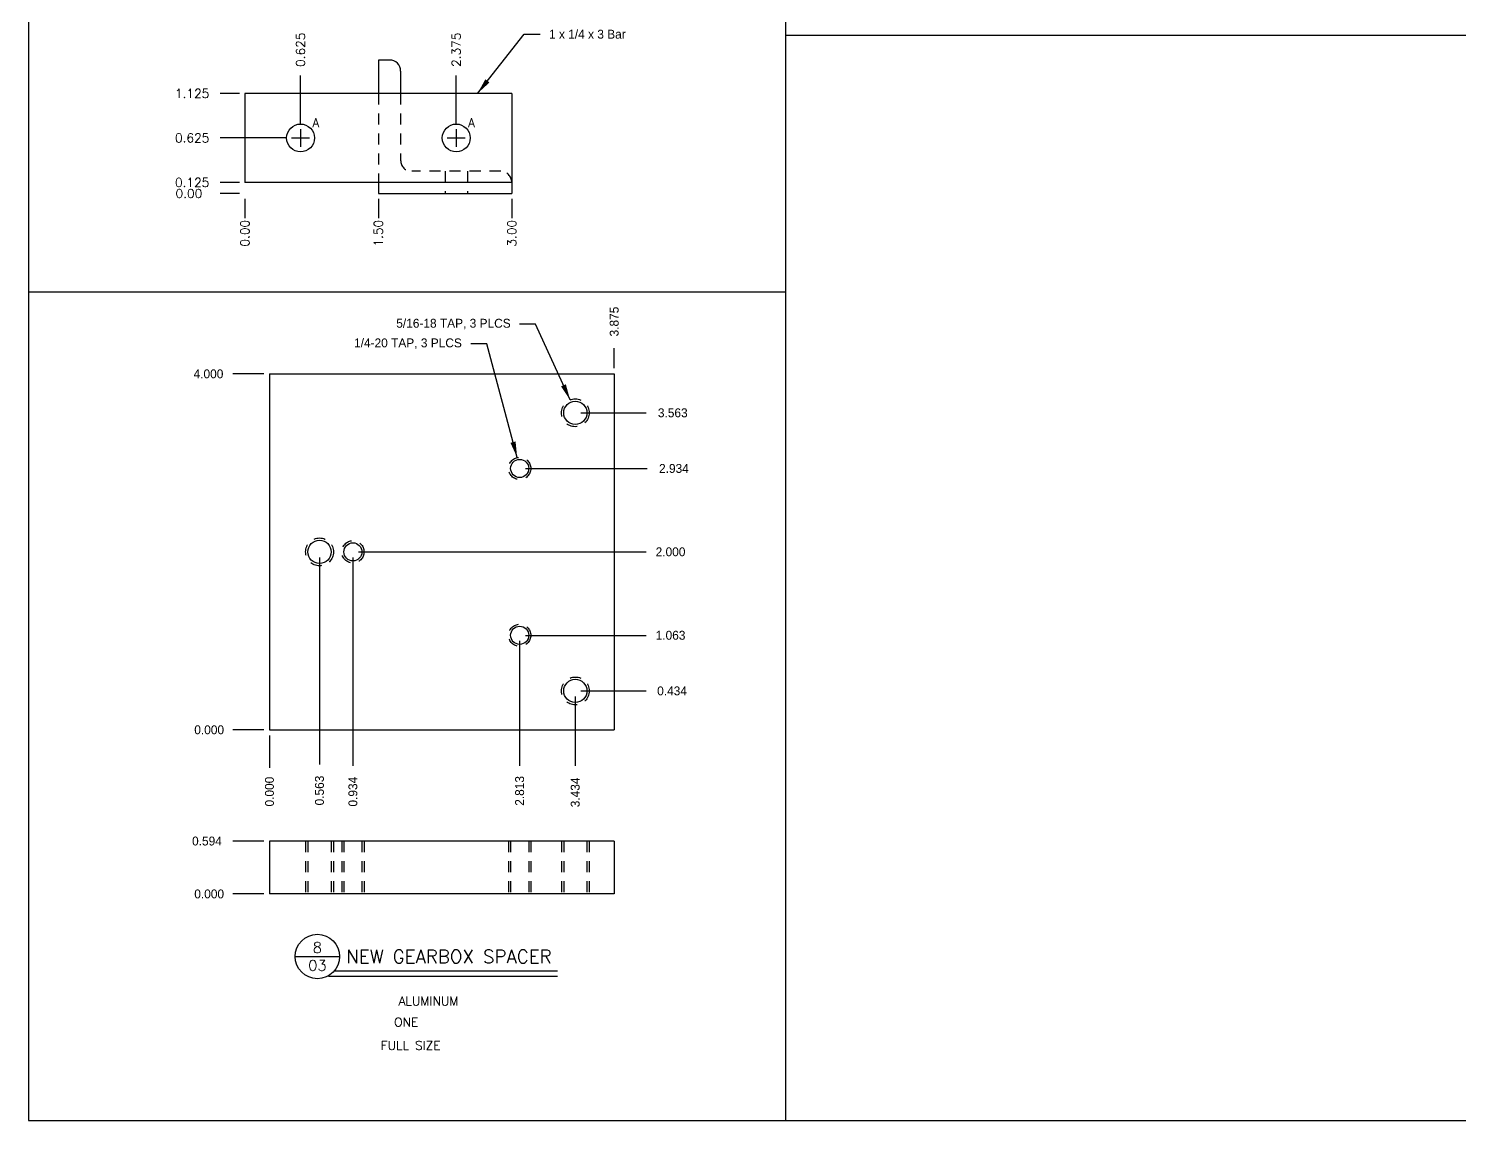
# Model space of a CAD drawing. Extents: x 0 to 33, y 0 to 25.3.
# Drawn here: x 0 to 16.08, y 0 to 12.27 of the extents above; entities that cross this region are included whole.
import ezdxf
from ezdxf.enums import TextEntityAlignment as Align

# ---------------------------------------------------------------- set-up
doc = ezdxf.new("R2010")
doc.units = 0
doc.header["$MEASUREMENT"] = 0
doc.linetypes.add('HIDDEN2', pattern=[0.1875, 0.125, -0.0625])
doc.layers.get('0').update_dxf_attribs({"linetype": 'CONTINUOUS'})
doc.layers.get('DEFPOINTS').update_dxf_attribs({"linetype": 'CONTINUOUS'})
for name, color, linetype in [('BORDER', 5, 'CONTINUOUS'), ('DIM', 1, 'CONTINUOUS'), ('HIDDEN2', 6, 'HIDDEN2'), ('OBJECT', 3, 'CONTINUOUS')]:
    doc.layers.add(name, color=color, linetype=linetype)
doc.styles.add('ROMANS', font='romans')
doc.styles.add('SIMPLEX', font='SIMPLEX')
doc.dimstyles.get("Standard").update_dxf_attribs({"dimtxt": 0.1, "dimasz": 0.18, "dimexe": 0.18, "dimexo": 0.063, "dimgap": 0.1, "dimtad": 0, "dimtih": 1, "dimtoh": 1, "dimdec": 3, "dimzin": 0, "dimdsep": 46, "dimtxsty": 'SIMPLEX', "dimcen": 0.1, "dimclrd": 1, "dimclre": 1, "dimclrt": 1, "dimadec": 0, "dimazin": 0, "dimtfac": 0.8, "dimtdec": 3, "dimtofl": 0, "dimtmove": 2, "dimatfit": 3, "dimfxl": 1, "dimtolj": 1, "dimtzin": 0, "dimarcsym": 0})

# ---------------------------------------------------------------- blocks, each defined once
blk = doc.blocks.new('*D28')
at = {"color": 1, "linetype": 'ByBlock', "transparency": 16777216}
blk.add_line((-0.063, 0), (-0.411, 0), dxfattribs=at)
at = {"layer": 'DEFPOINTS', "color": 0, "linetype": 'ByBlock', "transparency": 16777216}
for p in [(-0.411, 0), (0, 0), (0, 0)]:
    blk.add_point(p, dxfattribs=at)
at = {"color": 1, "linetype": 'ByBlock', "transparency": 16777216, "insert": (-0.678, 0), "char_height": 0.1, "attachment_point": 5}
blk.add_mtext('\\A1;{0.000}', dxfattribs=at)
blk = doc.blocks.new('*D29')
at = {"color": 1, "linetype": 'ByBlock', "transparency": 16777216}
blk.add_line((3.5, 0.437), (4.233, 0.437), dxfattribs=at)
at = {"layer": 'DEFPOINTS', "color": 0, "linetype": 'ByBlock', "transparency": 16777216}
for p in [(3.437, 0.437), (4.233, 0.437), (0, 0)]:
    blk.add_point(p, dxfattribs=at)
at = {"color": 1, "linetype": 'ByBlock', "transparency": 16777216, "insert": (4.525, 0.437), "char_height": 0.1, "attachment_point": 5}
blk.add_mtext('\\A1;{0.434}', dxfattribs=at)
blk = doc.blocks.new('*D30')
at = {"color": 1, "linetype": 'ByBlock', "transparency": 16777216}
blk.add_line((2.876, 1.062), (4.233, 1.062), dxfattribs=at)
at = {"layer": 'DEFPOINTS', "color": 0, "linetype": 'ByBlock', "transparency": 16777216}
for p in [(2.812, 1.062), (4.233, 1.062), (0, 0)]:
    blk.add_point(p, dxfattribs=at)
at = {"color": 1, "linetype": 'ByBlock', "transparency": 16777216, "insert": (4.508, 1.062), "char_height": 0.1, "attachment_point": 5}
blk.add_mtext('\\A1;{1.063}', dxfattribs=at)
blk = doc.blocks.new('*D31')
at = {"color": 1, "linetype": 'ByBlock', "transparency": 16777216}
blk.add_line((2.876, 2.937), (4.246, 2.937), dxfattribs=at)
at = {"layer": 'DEFPOINTS', "color": 0, "linetype": 'ByBlock', "transparency": 16777216}
for p in [(2.812, 2.937), (4.246, 2.937), (0, 0)]:
    blk.add_point(p, dxfattribs=at)
at = {"color": 1, "linetype": 'ByBlock', "transparency": 16777216, "insert": (4.546, 2.937), "char_height": 0.1, "attachment_point": 5}
blk.add_mtext('\\A1;{2.934}', dxfattribs=at)
blk = doc.blocks.new('*D32')
at = {"color": 1, "linetype": 'ByBlock', "transparency": 16777216}
blk.add_line((3.501, 3.562), (4.233, 3.562), dxfattribs=at)
at = {"layer": 'DEFPOINTS', "color": 0, "linetype": 'ByBlock', "transparency": 16777216}
for p in [(3.438, 3.562), (4.233, 3.562), (0, 0)]:
    blk.add_point(p, dxfattribs=at)
at = {"color": 1, "linetype": 'ByBlock', "transparency": 16777216, "insert": (4.533, 3.562), "char_height": 0.1, "attachment_point": 5}
blk.add_mtext('\\A1;{3.563}', dxfattribs=at)
blk = doc.blocks.new('*D33')
at = {"color": 1, "linetype": 'ByBlock', "transparency": 16777216}
blk.add_line((1, 2), (4.233, 2), dxfattribs=at)
at = {"layer": 'DEFPOINTS', "color": 0, "linetype": 'ByBlock', "transparency": 16777216}
for p in [(0.938, 2), (4.233, 2), (0, 0)]:
    blk.add_point(p, dxfattribs=at)
at = {"color": 1, "linetype": 'ByBlock', "transparency": 16777216, "insert": (4.508, 2), "char_height": 0.1, "attachment_point": 5}
blk.add_mtext('\\A1;{2.000}', dxfattribs=at)
blk = doc.blocks.new('*D34')
at = {"color": 1, "linetype": 'ByBlock', "transparency": 16777216}
blk.add_line((-0.063, 4), (-0.411, 4), dxfattribs=at)
at = {"layer": 'DEFPOINTS', "color": 0, "linetype": 'ByBlock', "transparency": 16777216}
for p in [(-0.411, 4), (0, 4), (0, 0)]:
    blk.add_point(p, dxfattribs=at)
at = {"color": 1, "linetype": 'ByBlock', "transparency": 16777216, "insert": (-0.686, 4), "char_height": 0.1, "attachment_point": 5}
blk.add_mtext('\\A1;{4.000}', dxfattribs=at)
blk = doc.blocks.new('*D35')
at = {"color": 1, "linetype": 'ByBlock', "transparency": 16777216}
blk.add_line((0, -0.063), (0, -0.428), dxfattribs=at)
at = {"layer": 'DEFPOINTS', "color": 0, "linetype": 'ByBlock', "transparency": 16777216}
for p in [(0, 0), (0, 0), (0, -0.428)]:
    blk.add_point(p, dxfattribs=at)
at = {"color": 1, "linetype": 'ByBlock', "transparency": 16777216, "insert": (0, -0.694), "char_height": 0.1, "attachment_point": 5, "rotation": 90}
blk.add_mtext('\\A1;{0.000}', dxfattribs=at)
blk = doc.blocks.new('*D36')
at = {"color": 1, "linetype": 'ByBlock', "transparency": 16777216}
blk.add_line((0.562, 1.937), (0.562, -0.391), dxfattribs=at)
at = {"layer": 'DEFPOINTS', "color": 0, "linetype": 'ByBlock', "transparency": 16777216}
for p in [(0.562, 2), (0, 0), (0.562, -0.391)]:
    blk.add_point(p, dxfattribs=at)
at = {"color": 1, "linetype": 'ByBlock', "transparency": 16777216, "insert": (0.562, -0.682), "char_height": 0.1, "attachment_point": 5, "rotation": 90}
blk.add_mtext('\\A1;{0.563}', dxfattribs=at)
blk = doc.blocks.new('*D37')
at = {"color": 1, "linetype": 'ByBlock', "transparency": 16777216}
blk.add_line((0.938, 1.937), (0.938, -0.403), dxfattribs=at)
at = {"layer": 'DEFPOINTS', "color": 0, "linetype": 'ByBlock', "transparency": 16777216}
for p in [(0.938, 2), (0, 0), (0.938, -0.403)]:
    blk.add_point(p, dxfattribs=at)
at = {"color": 1, "linetype": 'ByBlock', "transparency": 16777216, "insert": (0.938, -0.695), "char_height": 0.1, "attachment_point": 5, "rotation": 90}
blk.add_mtext('\\A1;{0.934}', dxfattribs=at)
blk = doc.blocks.new('*D38')
at = {"color": 1, "linetype": 'ByBlock', "transparency": 16777216}
blk.add_line((2.812, 0.999), (2.812, -0.403), dxfattribs=at)
at = {"layer": 'DEFPOINTS', "color": 0, "linetype": 'ByBlock', "transparency": 16777216}
for p in [(2.812, 1.062), (0, 0), (2.812, -0.403)]:
    blk.add_point(p, dxfattribs=at)
at = {"color": 1, "linetype": 'ByBlock', "transparency": 16777216, "insert": (2.812, -0.686), "char_height": 0.1, "attachment_point": 5, "rotation": 90}
blk.add_mtext('\\A1;{2.813}', dxfattribs=at)
blk = doc.blocks.new('*D39')
at = {"color": 1, "linetype": 'ByBlock', "transparency": 16777216}
blk.add_line((3.437, 0.374), (3.437, -0.403), dxfattribs=at)
at = {"layer": 'DEFPOINTS', "color": 0, "linetype": 'ByBlock', "transparency": 16777216}
for p in [(3.437, 0.437), (0, 0), (3.437, -0.403)]:
    blk.add_point(p, dxfattribs=at)
at = {"color": 1, "linetype": 'ByBlock', "transparency": 16777216, "insert": (3.437, -0.703), "char_height": 0.1, "attachment_point": 5, "rotation": 90}
blk.add_mtext('\\A1;{3.434}', dxfattribs=at)
blk = doc.blocks.new('*D40')
at = {"color": 1, "linetype": 'ByBlock', "transparency": 16777216}
blk.add_line((3.875, 4.063), (3.875, 4.288), dxfattribs=at)
at = {"layer": 'DEFPOINTS', "color": 0, "linetype": 'ByBlock', "transparency": 16777216}
for p in [(3.875, 4.288), (3.875, 4), (0, 0)]:
    blk.add_point(p, dxfattribs=at)
at = {"color": 1, "linetype": 'ByBlock', "transparency": 16777216, "insert": (3.875, 4.588), "char_height": 0.1, "attachment_point": 5, "rotation": 90}
blk.add_mtext('\\A1;{3.875}', dxfattribs=at)
blk = doc.blocks.new('*D41')
at = {"color": 1, "linetype": 'ByBlock', "transparency": 16777216}
blk.add_line((-0.063, -3.556), (-0.411, -3.556), dxfattribs=at)
at = {"layer": 'DEFPOINTS', "color": 0, "linetype": 'ByBlock', "transparency": 16777216}
for p in [(-0.411, -3.556), (0, -3.556), (0, -3.556)]:
    blk.add_point(p, dxfattribs=at)
at = {"color": 1, "linetype": 'ByBlock', "transparency": 16777216, "insert": (-0.703, -3.556), "char_height": 0.1, "attachment_point": 5}
blk.add_mtext('\\A1;{0.594}', dxfattribs=at)
blk = doc.blocks.new('*D42')
at = {"color": 1, "linetype": 'ByBlock', "transparency": 16777216}
blk.add_line((-0.063, 0), (-0.411, 0), dxfattribs=at)
at = {"layer": 'DEFPOINTS', "color": 0, "linetype": 'ByBlock', "transparency": 16777216}
for p in [(-0.411, 0), (0, 0), (0, 0)]:
    blk.add_point(p, dxfattribs=at)
at = {"color": 1, "linetype": 'ByBlock', "transparency": 16777216, "insert": (-0.678, 0), "char_height": 0.1, "attachment_point": 5}
blk.add_mtext('\\A1;{0.000}', dxfattribs=at)
blk = doc.blocks.new('P-TITLE')
for p, q in [((-1.5625, -0.6375), (-1.0625, -0.6375)), ((-1.1125, -0.8), (1.3875, -0.8)), ((1.3875, -0.8625), (-1.1875, -0.8625))]:
    blk.add_line(p, q)
at = {"layer": 'DIM', "color": 7}
blk.add_circle((-1.3125, -0.6375), 0.25, dxfattribs=at)
at = {"style": 'ROMANS'}
for tag, p in [('NO.', (-1.3125, -0.5375)), ('PAGE', (-1.3125, -0.7375))]:
    blk.add_attdef(tag, text='', height=0.12, dxfattribs=at).set_placement(p, align=Align.MIDDLE)
for tag, p, height in [('DESCRIPTION', (-0.9875, -0.7125), 0.15), ('MATERIAL', (-0.4, -1.1875), 0.1), ('#_REQUIRED', (-0.45, -1.425), 0.1), ('SCALE', (-0.6, -1.6875), 0.1)]:
    blk.add_attdef(tag, p, '', height=height, dxfattribs=at)
at = {"style": 'ROMANS', "flags": 2}
for tag, p in [('MATERIAL:', (-1.1625, -1.1875)), ('#_REQD:', (-1.1625, -1.4375)), ('SCALE:', (-1.1625, -1.6875))]:
    blk.add_attdef(tag, p, '', height=0.1, dxfattribs=at)

msp = doc.modelspace()

# ---------------------------------------------------------------- linework, layer by layer
at = {"layer": 'BORDER'}
for p, q in [((0, 21), (0, 0)), ((8.51047, 0), (8.51047, 21)), ((8.51047, 12.19353), (18.03303, 12.19353)), ((0, 9.31193), (8.51047, 9.31193)), ((0, 0), (33, 0)), ((0, 0), (33, 0))]:
    msp.add_line(p, q, dxfattribs=at)
at = {"layer": 'DIM'}
for p, q in [((3.05644, 11.20057), (3.05644, 11.74105)), ((4.80644, 11.20057), (4.80644, 11.74105)), ((2.37145, 11.54057), (2.15375, 11.54057)), ((3.05644, 11.14057), (3.05644, 10.94057)), ((4.80644, 11.14057), (4.80644, 10.94057)), ((2.89645, 11.04057), (2.15375, 11.04057)), ((2.95644, 11.04057), (3.15644, 11.04057)), ((4.70644, 11.04057), (4.90644, 11.04057)), ((2.37145, 10.54057), (2.15375, 10.54057)), ((2.37145, 10.41557), (2.15375, 10.41557)), ((2.43144, 10.35557), (2.43144, 10.13743)), ((3.93144, 10.35557), (3.93144, 10.13743)), ((5.43144, 10.35557), (5.43144, 10.13743))]:
    msp.add_line(p, q, dxfattribs=at)
at = {"layer": 'HIDDEN2'}
for p, q in [((3.93144, 11.54057), (3.93144, 10.54057)), ((4.18144, 11.54057), (4.18144, 10.79057)), ((5.30644, 10.66557), (4.30644, 10.66557)), ((4.68144, 10.66557), (4.68144, 10.41557)), ((4.93144, 10.66557), (4.93144, 10.41557)), ((3.11385, 3.13812), (3.11385, 2.54412)), ((3.11385, 3.13812), (3.11385, 2.54412)), ((3.1396, 3.13812), (3.1396, 2.54412)), ((3.1396, 3.13812), (3.1396, 2.54412)), ((3.4006, 3.13812), (3.4006, 2.54412)), ((3.4006, 3.13812), (3.4006, 2.54412)), ((3.42635, 3.13812), (3.42635, 2.54412)), ((3.42635, 3.13812), (3.42635, 2.54412)), ((3.5201, 3.13812), (3.5201, 2.54412)), ((3.5431, 3.13812), (3.5431, 2.54412)), ((3.7471, 3.13812), (3.7471, 2.54412)), ((3.7701, 3.13812), (3.7701, 2.54412)), ((5.3951, 3.13812), (5.3951, 2.54412)), ((5.4181, 3.13812), (5.4181, 2.54412)), ((5.6221, 3.13812), (5.6221, 2.54412)), ((5.6451, 3.13812), (5.6451, 2.54412)), ((5.98885, 3.13812), (5.98885, 2.54412)), ((5.98885, 3.13812), (5.98885, 2.54412)), ((6.0146, 3.13812), (6.0146, 2.54412)), ((6.0146, 3.13812), (6.0146, 2.54412)), ((6.2756, 3.13812), (6.2756, 2.54412)), ((6.2756, 3.13812), (6.2756, 2.54412)), ((6.30135, 3.13812), (6.30135, 2.54412)), ((6.30135, 3.13812), (6.30135, 2.54412))]:
    msp.add_line(p, q, dxfattribs=at)
for centre, radius in [((6.1451, 7.95131), 0.15625), ((5.5201, 7.32631), 0.125), ((3.2701, 6.38881), 0.15625), ((3.6451, 6.38881), 0.125), ((5.5201, 5.45131), 0.125), ((6.1451, 4.82631), 0.15625)]:
    msp.add_circle(centre, radius, dxfattribs=at)
for centre, start, end in [((4.30644, 10.79057), 180, 270), ((5.30644, 10.54057), 0, 90)]:
    msp.add_arc(centre, 0.125, start, end, dxfattribs=at)
at = {"layer": 'OBJECT'}
for p, q in [((4.05644, 11.91557), (3.93144, 11.91557)), ((3.93144, 11.91557), (3.93144, 11.54057)), ((4.18144, 11.79057), (4.18144, 11.54057)), ((5.43144, 11.54057), (2.43144, 11.54057)), ((2.43144, 11.54057), (2.43144, 10.54057)), ((5.43144, 11.54057), (5.43144, 10.54057)), ((5.43144, 10.54057), (2.43144, 10.54057)), ((3.93144, 10.54057), (3.93144, 10.41557)), ((5.43144, 10.54057), (5.43144, 10.41557)), ((3.93144, 10.41557), (5.43144, 10.41557)), ((2.7076, 8.38881), (2.7076, 4.38881)), ((2.7076, 8.38881), (6.5826, 8.38881)), ((6.5826, 8.38881), (6.5826, 4.38881)), ((2.7076, 4.38881), (6.5826, 4.38881)), ((2.7076, 3.13812), (2.7076, 2.54412)), ((6.5826, 3.13812), (2.7076, 3.13812)), ((6.5826, 3.13812), (6.5826, 2.54412)), ((6.5826, 2.54412), (2.7076, 2.54412))]:
    msp.add_line(p, q, dxfattribs=at)
for centre, radius in [((3.05644, 11.04057), 0.15625), ((4.80644, 11.04057), 0.15625), ((6.1451, 7.95131), 0.1305), ((5.5201, 7.32631), 0.102), ((3.2701, 6.38881), 0.1305), ((3.6451, 6.38881), 0.102), ((5.5201, 5.45131), 0.102), ((6.1451, 4.82631), 0.1305)]:
    msp.add_circle(centre, radius, dxfattribs=at)
msp.add_arc((4.05644, 11.79057), 0.125, 0, 90, dxfattribs=at)

# ---------------------------------------------------------------- block references
ref = msp.add_blockref('P-TITLE', (4.55866, 2.47913), dxfattribs=at)
ref.add_attrib('SCALE', 'FULL SIZE', (3.95866, 0.79163), dxfattribs={"layer": '0', "height": 0.1, "style": 'ROMANS'})
ref.add_attrib('#_REQUIRED', 'ONE', (4.10866, 1.05413), dxfattribs={"layer": '0', "height": 0.1, "style": 'ROMANS'})
ref.add_attrib('MATERIAL', 'ALUMINUM', (4.15866, 1.29163), dxfattribs={"layer": '0', "height": 0.1, "style": 'ROMANS'})
ref.add_attrib('NO.', '8', dxfattribs={"layer": '0', "height": 0.12, "style": 'ROMANS'}).set_placement((3.24616, 1.94163), align=Align.MIDDLE)
ref.add_attrib('DESCRIPTION', 'NEW GEARBOX SPACER', (3.57116, 1.76663), dxfattribs={"layer": '0', "height": 0.15, "style": 'ROMANS'})
ref.add_attrib('PAGE', '03', dxfattribs={"layer": '0', "height": 0.12, "style": 'ROMANS'}).set_placement((3.24616, 1.74163), align=Align.MIDDLE)

# ---------------------------------------------------------------- texts
at = {"layer": 'DIM', "style": 'SIMPLEX'}
for s, p in [('0.625', (3.10645, 11.8388)), ('2.375', (4.85645, 11.8388))]:
    msp.add_text(s, height=0.1, rotation=90, dxfattribs=at).set_placement(p)
for s, p in [('1.125', (2.03149, 11.49057)), ('0.625', (2.03149, 10.99057)), ('0.125', (2.03149, 10.49057)), ('0.00', (1.95126, 10.36557))]:
    msp.add_text(s, height=0.1, dxfattribs=at).set_placement(p, align=Align.RIGHT)
for p in [(3.2277, 11.21182), (4.9777, 11.21182)]:
    msp.add_text('A', height=0.1, dxfattribs=at).set_placement(p, align=Align.MIDDLE)
for s, p in [('0.00', (2.48145, 10.1196)), ('1.50', (3.98145, 10.1196)), ('3.00', (5.48145, 10.1196))]:
    msp.add_text(s, height=0.1, rotation=90, dxfattribs=at).set_placement(p, align=Align.RIGHT)
at = {"layer": 'DIM', "color": 1, "char_height": 0.1}
for s, insert, attachment_point in [('{1 x 1/4 x 3 Bar}', (5.84983, 12.20574), 4), ('{5/16-18 TAP, 3 PLCS}', (5.41855, 8.94853), 6), ('{1/4-20 TAP, 3 PLCS}', (4.86976, 8.72802), 6)]:
    msp.add_mtext(s, dxfattribs=dict(at, insert=insert, attachment_point=attachment_point))

# ---------------------------------------------------------------- dimensions: what is measured, and where the dimension line sits
at = {"layer": 'DIM'}
for feature_location, offset, dtype, origin, text, picture, middle, set_off in [((6.5826, 8.38881), (0, 0.2876), 1, (2.7076, 4.38881), '{3.875}', '*D40', (6.5826, 8.97641), (2.7076, 4.38881)), ((2.7076, 8.38881), (-0.4112, 0), 0, (2.7076, 4.38881), '{4.000}', '*D34', (2.0214, 8.38881), (2.7076, 4.38881)), ((6.1451, 7.95131), (0.7958, 0), 0, (2.7076, 4.38881), '{3.563}', '*D32', (7.2409, 7.95131), (2.7076, 4.38881)), ((5.5201, 7.32631), (1.43312, 0), 0, (2.7076, 4.38881), '{2.934}', '*D31', (7.25322, 7.32631), (2.7076, 4.38881)), ((3.6451, 6.38881), (3.2958, 0), 0, (2.7076, 4.38881), '{2.000}', '*D33', (7.2159, 6.38881), (2.7076, 4.38881)), ((3.2701, 6.38881), (0, -2.39061), 1, (2.7076, 4.38881), '{0.563}', '*D36', (3.2701, 3.70653), (2.7076, 4.38881)), ((3.6451, 6.38881), (0, -2.40293), 1, (2.7076, 4.38881), '{0.934}', '*D37', (3.6451, 3.69422), (2.7076, 4.38881)), ((5.5201, 5.45131), (1.4208, 0), 0, (2.7076, 4.38881), '{1.063}', '*D30', (7.2159, 5.45131), (2.7076, 4.38881)), ((5.5201, 5.45131), (0, -1.46543), 1, (2.7076, 4.38881), '{2.813}', '*D38', (5.5201, 3.70256), (2.7076, 4.38881)), ((6.1451, 4.82631), (0.7958, 0), 0, (2.7076, 4.38881), '{0.434}', '*D29', (7.23257, 4.82631), (2.7076, 4.38881)), ((6.1451, 4.82631), (0, -0.84043), 1, (2.7076, 4.38881), '{3.434}', '*D39', (6.1451, 3.68589), (2.7076, 4.38881)), ((2.7076, 4.38881), (-0.4112, 0), 0, (2.7076, 4.38881), '{0.000}', '*D28', (2.02973, 4.38881), (2.7076, 4.38881)), ((2.7076, 4.38881), (0, -0.42755), 1, (2.7076, 4.38881), '{0.000}', '*D35', (2.7076, 3.6946), (2.7076, 4.38881)), ((2.7076, 3.13812), (-0.4112, 0), 0, (2.7076, 3.13812), '{0.594}', '*D41', (2.00473, 3.13812), (2.7076, 6.69457)), ((2.7076, 2.54412), (-0.4112, 0), 0, (2.7076, 2.54412), '{0.000}', '*D42', (2.02973, 2.54412), (2.7076, 2.54412))]:
    dim = msp.add_ordinate_dim(feature_location=feature_location, offset=offset, dtype=dtype, origin=origin, text=text, dimstyle='Standard', override={"dimdec": 4, "dimtxsty": 'Standard', "dimtdec": 4, "dimtmove": 0}, dxfattribs=at)
    dim.commit()
    dim.dimension.update_dxf_attribs({"geometry": picture, "text_midpoint": middle, "insert": set_off})

# ---------------------------------------------------------------- leaders
at = {"layer": 'DIM', "color": 1, "annotation_type": 0, "has_hookline": 1}
for points, hookline_direction in [([(5.0462, 11.54057), (5.56983, 12.20574), (5.74983, 12.20574)], 0), ([(6.08645, 8.09614), (5.69855, 8.94853), (5.51855, 8.94853)], 1), ([(5.49159, 7.44802), (5.14976, 8.72802), (4.96976, 8.72802)], 1)]:
    msp.add_leader(points, dimstyle='Standard', override={"dimdec": 4, "dimtxsty": 'Standard', "dimtdec": 4}, dxfattribs=dict(at, hookline_direction=hookline_direction))

doc.saveas('drawing.dxf')
